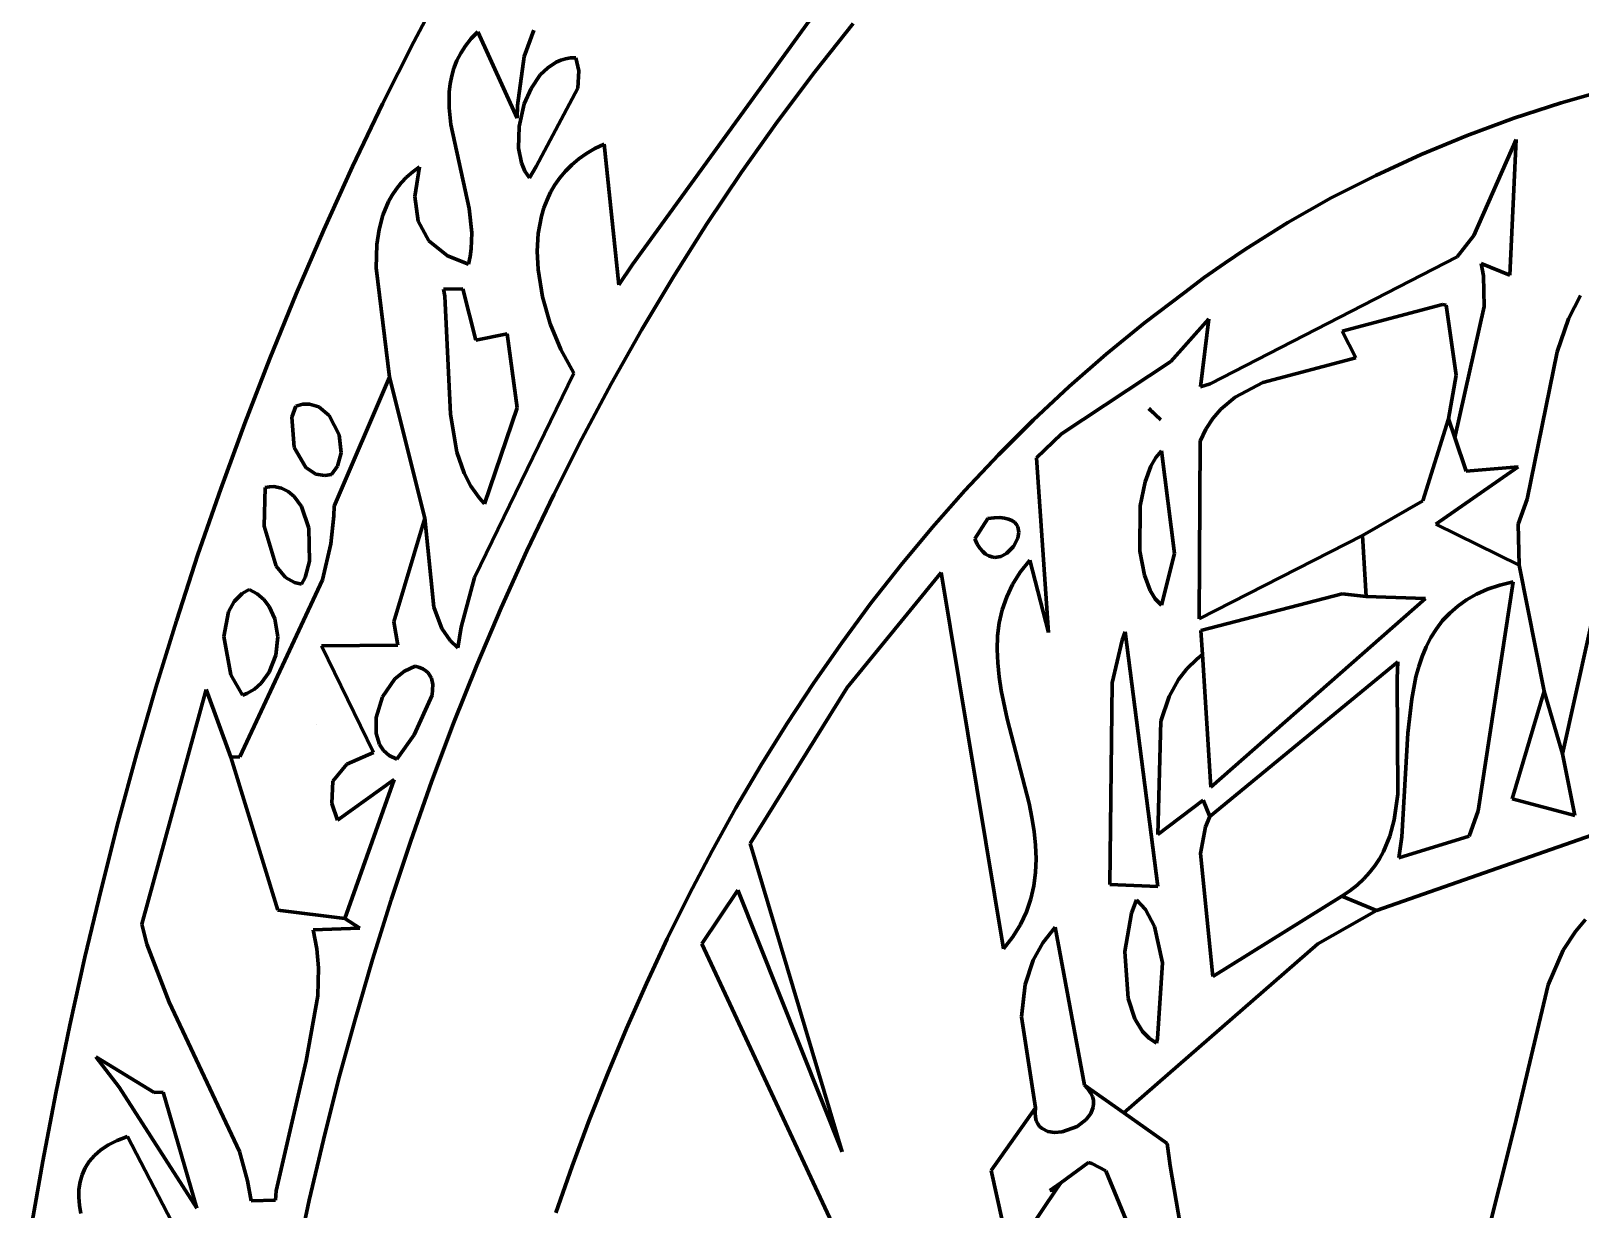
# Model space of a CAD drawing. Header units: millimetres. Extents: x 0 to 10.4, y 0 to 8.2.
# Drawn here: x 0.714 to 1.544, y 4.082 to 4.713 of the extents above; entities that cross this region are included whole.
import ezdxf

# ---------------------------------------------------------------- set-up
doc = ezdxf.new("R2010")
doc.units = ezdxf.units.MM
for name, color, linetype, lineweight in [('color#000000ff', 7, 'CONTINUOUS', 100), ('color#929292ff', 7, 'CONTINUOUS', 100), ('color#ffffffff', 7, 'CONTINUOUS', 100)]:
    doc.layers.add(name, color=color, linetype=linetype, lineweight=lineweight)

msp = doc.modelspace()

# ---------------------------------------------------------------- linework, layer by layer
at = {"layer": 'color#000000ff'}
for p, q in [((0.91892, 4.70714), (0.93636, 4.74002)), ((1.03603, 4.58785), (1.136, 4.72573)), ((0.95319, 4.71259), (0.94963, 4.70887)), ((0.97426, 4.66627), (0.95319, 4.71259)), ((0.98332, 4.71333), (0.97812, 4.69925)), ((1.15435, 4.71705), (1.13366, 4.69104)), ((0.90217, 4.67389), (0.91892, 4.70714)), ((0.94661, 4.70505), (0.94409, 4.70114)), ((0.94963, 4.70887), (0.94661, 4.70505)), ((0.94205, 4.69714), (0.94044, 4.69307)), ((0.94409, 4.70114), (0.94205, 4.69714)), ((0.97812, 4.69925), (0.97442, 4.67298)), ((0.99066, 4.69329), (0.99519, 4.69622)), ((0.99519, 4.69622), (0.99765, 4.69728)), ((0.99765, 4.69728), (1.00024, 4.69804)), ((1.00024, 4.69804), (1.00296, 4.69849)), ((1.00296, 4.69849), (1.0058, 4.69859)), ((1.0058, 4.69859), (1.00739, 4.6916)), ((0.93925, 4.68892), (0.93842, 4.68471)), ((0.94044, 4.69307), (0.93925, 4.68892)), ((0.98174, 4.68223), (0.98667, 4.68943)), ((0.98667, 4.68943), (0.99066, 4.69329)), ((1.00739, 4.6916), (1.00688, 4.68232)), ((1.13366, 4.69104), (1.1137, 4.66446)), ((0.93794, 4.68044), (0.93787, 4.67174)), ((0.93842, 4.68471), (0.93794, 4.68044)), ((0.9781, 4.67386), (0.98174, 4.68223)), ((1.00688, 4.68232), (0.98441, 4.6404)), ((1.53352, 4.67455), (1.57214, 4.68556)), ((0.88609, 4.64029), (0.90217, 4.67389)), ((0.93787, 4.67174), (0.93877, 4.66288)), ((0.97442, 4.67298), (0.97426, 4.66627)), ((0.97534, 4.66187), (0.9781, 4.67386)), ((1.50812, 4.66617), (1.53352, 4.67455)), ((0.93877, 4.66288), (0.94855, 4.61789)), ((1.1137, 4.66446), (1.09447, 4.63734)), ((1.48306, 4.65692), (1.50812, 4.66617)), ((0.97508, 4.65015), (0.97534, 4.66187)), ((1.45838, 4.64675), (1.48306, 4.65692)), ((1.50939, 4.65481), (1.48675, 4.60334)), ((1.50603, 4.58214), (1.50939, 4.65481)), ((0.9766, 4.64234), (0.97508, 4.65015)), ((1.00725, 4.64446), (1.01139, 4.64737)), ((1.01139, 4.64737), (1.01594, 4.65001)), ((1.01594, 4.65001), (1.0209, 4.65238)), ((1.0209, 4.65238), (1.02875, 4.57698)), ((1.43413, 4.63562), (1.45838, 4.64675)), ((0.87068, 4.60636), (0.88609, 4.64029)), ((0.922, 4.64009), (0.91836, 4.63742)), ((0.91959, 4.62422), (0.922, 4.64009)), ((0.97845, 4.63792), (0.9766, 4.64234)), ((0.98099, 4.63432), (0.97845, 4.63792)), ((0.98441, 4.6404), (0.98099, 4.63432)), ((0.99715, 4.63433), (1.00014, 4.63793)), ((1.00014, 4.63793), (1.00351, 4.64131)), ((1.00351, 4.64131), (1.00725, 4.64446)), ((0.91217, 4.63156), (0.9096, 4.62839)), ((0.91509, 4.63457), (0.91217, 4.63156)), ((0.91836, 4.63742), (0.91509, 4.63457)), ((0.99223, 4.62656), (0.99452, 4.63054)), ((0.99452, 4.63054), (0.99715, 4.63433)), ((1.09447, 4.63734), (1.07596, 4.6097)), ((1.41035, 4.62351), (1.43413, 4.63562)), ((0.90541, 4.62162), (0.90237, 4.61435)), ((0.90735, 4.62508), (0.90541, 4.62162)), ((0.9096, 4.62839), (0.90735, 4.62508)), ((0.92128, 4.61101), (0.91959, 4.62422)), ((0.98866, 4.61813), (0.99029, 4.62242)), ((0.99029, 4.62242), (0.99223, 4.62656)), ((1.38709, 4.61036), (1.41035, 4.62351)), ((0.90237, 4.61435), (0.90035, 4.60664)), ((0.94855, 4.61789), (0.95, 4.60477)), ((0.98564, 4.60452), (0.98736, 4.61371)), ((0.98736, 4.61371), (0.98866, 4.61813)), ((0.85593, 4.57212), (0.87068, 4.60636)), ((0.90035, 4.60664), (0.89922, 4.59859)), ((0.92705, 4.60046), (0.92128, 4.61101)), ((0.95, 4.60477), (0.94976, 4.59628)), ((0.98504, 4.595), (0.98564, 4.60452)), ((1.07596, 4.6097), (1.05815, 4.58156)), ((1.3644, 4.59615), (1.38709, 4.61036)), ((0.89922, 4.59859), (0.89888, 4.58603)), ((0.93691, 4.59258), (0.92705, 4.60046)), ((0.94976, 4.59628), (0.94918, 4.59213)), ((1.35328, 4.58863), (1.3644, 4.59615)), ((1.48675, 4.60334), (1.47767, 4.59199)), ((0.94825, 4.58805), (0.93691, 4.59258)), ((0.94918, 4.59213), (0.94825, 4.58805)), ((0.98547, 4.58526), (0.98504, 4.595)), ((1.02875, 4.57698), (1.03603, 4.58785)), ((1.34232, 4.58083), (1.35328, 4.58863)), ((1.47767, 4.59199), (1.34546, 4.52391)), ((1.4918, 4.58171), (1.49052, 4.58833)), ((1.49052, 4.58833), (1.50603, 4.58214)), ((0.89888, 4.58603), (0.90602, 4.52741)), ((0.98786, 4.57053), (0.98547, 4.58526)), ((1.05815, 4.58156), (1.04105, 4.55297)), ((1.33152, 4.57274), (1.34232, 4.58083)), ((1.49213, 4.56543), (1.4918, 4.58171)), ((0.84183, 4.53758), (0.85593, 4.57212)), ((0.93487, 4.5747), (0.94529, 4.57481)), ((0.93557, 4.57086), (0.93487, 4.5747)), ((0.94529, 4.57481), (0.95222, 4.54734)), ((1.31033, 4.55662), (1.33152, 4.57274)), ((0.93867, 4.50762), (0.93557, 4.57086)), ((0.99206, 4.55606), (0.98786, 4.57053)), ((1.41621, 4.55216), (1.46989, 4.56641)), ((1.46989, 4.56641), (1.47187, 4.56613)), ((1.47187, 4.56613), (1.47723, 4.52855)), ((1.47658, 4.49515), (1.49213, 4.56543)), ((1.54389, 4.5712), (1.53742, 4.55866)), ((0.99776, 4.54226), (0.99206, 4.55606)), ((1.2898, 4.53984), (1.31033, 4.55662)), ((1.3447, 4.55868), (1.32433, 4.53595)), ((1.3403, 4.52237), (1.3447, 4.55868)), ((1.53742, 4.55866), (1.5313, 4.54103)), ((0.95222, 4.54734), (0.96887, 4.55063)), ((0.96887, 4.55063), (0.97437, 4.51099)), ((1.04105, 4.55297), (1.02464, 4.52394)), ((1.42352, 4.53792), (1.41621, 4.55216)), ((1.00467, 4.52957), (0.99776, 4.54226)), ((1.26992, 4.52245), (1.2898, 4.53984)), ((1.5313, 4.54103), (1.51522, 4.46208)), ((0.82838, 4.50277), (0.84183, 4.53758)), ((1.32433, 4.53595), (1.26585, 4.49708)), ((1.37366, 4.52472), (1.42352, 4.53792)), ((0.90602, 4.52741), (0.8763, 4.45832)), ((0.9515, 4.42015), (1.00467, 4.52957)), ((1.02464, 4.52394), (1.00891, 4.49449)), ((1.25067, 4.50446), (1.26992, 4.52245)), ((1.34546, 4.52391), (1.3403, 4.52237)), ((1.35881, 4.51677), (1.37366, 4.52472)), ((1.47723, 4.52855), (1.47319, 4.50525)), ((1.35122, 4.51043), (1.35881, 4.51677)), ((0.85584, 4.51196), (0.85365, 4.50603)), ((0.85365, 4.50603), (0.85487, 4.48974)), ((0.85959, 4.51304), (0.85584, 4.51196)), ((0.86317, 4.51309), (0.85959, 4.51304)), ((0.86809, 4.51151), (0.86317, 4.51309)), ((0.87361, 4.50693), (0.86809, 4.51151)), ((0.87897, 4.49665), (0.87361, 4.50693)), ((0.94195, 4.48725), (0.93867, 4.50762)), ((0.97437, 4.51099), (0.95686, 4.45963)), ((1.34315, 4.49969), (1.34686, 4.50541)), ((1.34686, 4.50541), (1.35122, 4.51043)), ((1.47319, 4.50525), (1.45941, 4.46119)), ((0.81556, 4.46771), (0.82838, 4.50277)), ((0.88002, 4.48697), (0.87897, 4.49665)), ((1.23206, 4.48589), (1.25067, 4.50446)), ((1.26585, 4.49708), (1.2525, 4.48427)), ((1.34018, 4.4932), (1.34315, 4.49969)), ((0.85487, 4.48974), (0.8611, 4.47903)), ((1.00891, 4.49449), (0.99386, 4.46467)), ((1.33959, 4.39809), (1.34018, 4.4932)), ((1.48256, 4.47712), (1.47658, 4.49515)), ((0.87815, 4.47982), (0.88002, 4.48697)), ((0.94584, 4.476), (0.94195, 4.48725)), ((1.21407, 4.46677), (1.23206, 4.48589)), ((1.2525, 4.48427), (1.25882, 4.39076)), ((1.31373, 4.4798), (1.31634, 4.48438)), ((1.31634, 4.48438), (1.31935, 4.48804)), ((1.31935, 4.48804), (1.32632, 4.43305)), ((0.8611, 4.47903), (0.86651, 4.47554)), ((0.86651, 4.47554), (0.87136, 4.47481)), ((0.87136, 4.47481), (0.87495, 4.47542)), ((0.87495, 4.47542), (0.87815, 4.47982)), ((0.9495, 4.46905), (0.94584, 4.476)), ((1.31062, 4.4715), (1.31373, 4.4798)), ((1.46637, 4.4487), (1.5104, 4.47945)), ((1.5104, 4.47945), (1.48256, 4.47712)), ((0.80336, 4.43241), (0.81556, 4.46771)), ((0.83931, 4.46842), (0.83881, 4.44758)), ((0.84168, 4.4688), (0.83931, 4.46842)), ((0.84393, 4.46886), (0.84168, 4.4688)), ((0.84807, 4.46811), (0.84393, 4.46886)), ((0.85173, 4.46631), (0.84807, 4.46811)), ((0.85489, 4.4636), (0.85173, 4.46631)), ((0.85873, 4.45815), (0.85489, 4.4636)), ((0.95414, 4.46263), (0.9495, 4.46905)), ((0.99386, 4.46467), (0.97948, 4.43449)), ((1.19669, 4.44712), (1.21407, 4.46677)), ((1.30799, 4.45859), (1.31062, 4.4715)), ((0.86269, 4.44657), (0.85873, 4.45815)), ((0.8763, 4.45832), (0.87615, 4.45321)), ((0.95686, 4.45963), (0.95414, 4.46263)), ((1.30775, 4.43427), (1.30799, 4.45859)), ((1.45941, 4.46119), (1.42712, 4.44264)), ((1.51522, 4.46208), (1.51038, 4.44875)), ((0.83881, 4.44758), (0.84523, 4.42616)), ((0.87615, 4.45321), (0.87456, 4.43819)), ((0.90829, 4.39646), (0.9249, 4.452)), ((0.9249, 4.452), (0.92973, 4.40422)), ((1.17991, 4.42697), (1.19669, 4.44712)), ((1.22641, 4.45173), (1.21934, 4.44088)), ((1.22982, 4.45215), (1.22641, 4.45173)), ((1.23279, 4.45223), (1.22982, 4.45215)), ((1.23534, 4.452), (1.23279, 4.45223)), ((1.23748, 4.45149), (1.23534, 4.452)), ((1.23923, 4.45075), (1.23748, 4.45149)), ((1.24063, 4.44978), (1.23923, 4.45075)), ((1.24168, 4.44864), (1.24063, 4.44978)), ((1.24241, 4.44734), (1.24168, 4.44864)), ((1.24297, 4.44442), (1.24241, 4.44734)), ((1.51094, 4.42677), (1.46637, 4.4487)), ((1.51038, 4.44875), (1.51094, 4.42677)), ((0.86313, 4.4289), (0.86269, 4.44657)), ((1.21934, 4.44088), (1.22067, 4.43809)), ((1.24018, 4.43669), (1.2425, 4.44128)), ((1.2425, 4.44128), (1.24297, 4.44442)), ((1.42712, 4.44264), (1.33959, 4.39809)), ((0.79178, 4.3969), (0.80336, 4.43241)), ((0.87456, 4.43819), (0.87014, 4.41884)), ((0.97948, 4.43449), (0.96575, 4.40397)), ((1.22067, 4.43809), (1.22211, 4.43581)), ((1.22211, 4.43581), (1.22363, 4.43401)), ((1.22363, 4.43401), (1.22521, 4.43265)), ((1.22521, 4.43265), (1.22684, 4.43171)), ((1.22684, 4.43171), (1.2285, 4.43115)), ((1.2285, 4.43115), (1.23016, 4.43094)), ((1.23016, 4.43094), (1.23341, 4.43146)), ((1.23341, 4.43146), (1.23643, 4.433)), ((1.23643, 4.433), (1.24018, 4.43669)), ((1.31021, 4.42145), (1.30775, 4.43427)), ((1.32632, 4.43305), (1.31931, 4.40527)), ((0.84523, 4.42616), (0.85024, 4.4202)), ((0.86071, 4.42014), (0.86313, 4.4289)), ((1.20138, 4.42291), (1.15097, 4.36121)), ((1.16373, 4.40634), (1.17991, 4.42697)), ((1.23473, 4.22122), (1.20138, 4.42291)), ((1.24379, 4.42305), (1.23968, 4.41649)), ((1.24889, 4.42945), (1.24379, 4.42305)), ((1.25882, 4.39076), (1.24889, 4.42945)), ((0.87014, 4.41884), (0.82584, 4.32411)), ((0.83072, 4.4138), (0.82708, 4.41165)), ((0.83506, 4.41142), (0.83072, 4.4138)), ((0.85024, 4.4202), (0.85504, 4.41744)), ((0.85504, 4.41744), (0.85877, 4.4166)), ((0.85877, 4.4166), (0.86071, 4.42014)), ((0.94433, 4.3935), (0.9515, 4.42015)), ((1.23968, 4.41649), (1.23649, 4.40977)), ((1.31335, 4.41328), (1.31021, 4.42145)), ((1.48816, 4.41128), (1.49406, 4.41388)), ((1.50773, 4.41779), (1.48891, 4.29515)), ((1.49406, 4.41388), (1.50058, 4.41606)), ((1.50058, 4.41606), (1.50773, 4.41779)), ((0.82278, 4.40726), (0.81977, 4.40176)), ((0.82708, 4.41165), (0.82278, 4.40726)), ((0.83866, 4.40831), (0.83506, 4.41142)), ((0.84153, 4.40458), (0.83866, 4.40831)), ((1.14814, 4.38524), (1.16373, 4.40634)), ((1.23649, 4.40977), (1.23413, 4.40292)), ((1.31607, 4.4088), (1.31335, 4.41328)), ((1.31931, 4.40527), (1.31607, 4.4088)), ((1.34055, 4.39172), (1.41621, 4.41134)), ((1.4608, 4.40896), (1.34586, 4.30792)), ((1.41621, 4.41134), (1.429, 4.41005)), ((1.429, 4.41005), (1.4608, 4.40896)), ((1.47804, 4.40488), (1.48282, 4.40827)), ((1.48282, 4.40827), (1.48816, 4.41128)), ((0.81977, 4.40176), (0.81726, 4.38859)), ((0.84451, 4.3981), (0.84153, 4.40458)), ((0.84607, 4.38846), (0.84451, 4.3981)), ((0.92973, 4.40422), (0.93398, 4.39277)), ((0.96575, 4.40397), (0.95268, 4.37316)), ((1.23413, 4.40292), (1.23254, 4.39594)), ((1.46664, 4.39267), (1.46998, 4.39706)), ((1.46998, 4.39706), (1.47377, 4.40114)), ((1.47377, 4.40114), (1.47804, 4.40488)), ((0.78081, 4.3612), (0.79178, 4.3969)), ((0.91047, 4.38396), (0.90829, 4.39646)), ((0.93398, 4.39277), (0.93851, 4.38643)), ((0.94256, 4.38247), (0.94433, 4.3935)), ((1.23165, 4.38885), (1.23138, 4.38165)), ((1.23254, 4.39594), (1.23165, 4.38885)), ((1.34137, 4.37883), (1.34055, 4.39172)), ((1.46373, 4.388), (1.46664, 4.39267)), ((0.81726, 4.38859), (0.82089, 4.36794)), ((0.84499, 4.37856), (0.84607, 4.38846)), ((0.86946, 4.38358), (0.91047, 4.38396)), ((0.89732, 4.32642), (0.86946, 4.38358)), ((0.93851, 4.38643), (0.94256, 4.38247)), ((1.13313, 4.36371), (1.14814, 4.38524)), ((1.23138, 4.38165), (1.23166, 4.37436)), ((1.45905, 4.37788), (1.46121, 4.38306)), ((1.46121, 4.38306), (1.46373, 4.388)), ((0.8414, 4.36938), (0.84499, 4.37856)), ((0.91972, 4.37262), (0.91393, 4.37003)), ((0.92192, 4.37199), (0.91972, 4.37262)), ((0.95268, 4.37316), (0.94025, 4.34207)), ((1.23166, 4.37436), (1.23242, 4.36699)), ((1.34586, 4.30792), (1.34137, 4.37883)), ((1.3453, 4.29208), (1.44593, 4.37491)), ((1.44593, 4.37491), (1.44555, 4.36601)), ((1.45568, 4.36689), (1.45721, 4.37248)), ((1.45721, 4.37248), (1.45905, 4.37788)), ((0.82089, 4.36794), (0.82717, 4.35707)), ((0.83713, 4.36355), (0.8414, 4.36938)), ((0.90883, 4.36582), (0.90225, 4.35628)), ((0.91393, 4.37003), (0.90883, 4.36582)), ((0.9238, 4.37117), (0.92192, 4.37199)), ((0.92537, 4.37017), (0.9238, 4.37117)), ((0.92666, 4.36901), (0.92537, 4.37017)), ((0.92842, 4.36622), (0.92666, 4.36901)), ((0.92921, 4.36291), (0.92842, 4.36622)), ((1.23242, 4.36699), (1.23358, 4.35956)), ((1.44555, 4.36601), (1.44605, 4.30405)), ((1.45338, 4.35522), (1.45568, 4.36689)), ((0.77044, 4.32531), (0.78081, 4.3612)), ((0.80774, 4.36011), (0.77323, 4.23446)), ((0.82094, 4.32399), (0.80774, 4.36011)), ((0.82717, 4.35707), (0.82944, 4.35797)), ((0.82944, 4.35797), (0.83356, 4.3604)), ((0.83356, 4.3604), (0.83713, 4.36355)), ((0.90225, 4.35628), (0.89878, 4.34522)), ((0.91915, 4.33591), (0.92884, 4.3572)), ((0.92884, 4.3572), (0.92921, 4.36291)), ((1.15097, 4.36121), (1.09908, 4.27773)), ((1.11868, 4.34177), (1.13313, 4.36371)), ((1.23358, 4.35956), (1.23681, 4.34453)), ((1.50718, 4.30165), (1.5243, 4.35925)), ((1.5243, 4.35925), (1.53424, 4.32572)), ((1.45139, 4.33683), (1.45338, 4.35522)), ((0.89878, 4.34522), (0.89875, 4.33655)), ((0.94025, 4.34207), (0.92846, 4.31073)), ((1.1048, 4.31944), (1.11868, 4.34177)), ((1.23681, 4.34453), (1.24855, 4.29906)), ((0.89875, 4.33655), (0.90059, 4.33077)), ((0.90059, 4.33077), (0.9028, 4.32749)), ((0.91073, 4.32404), (0.91915, 4.33591)), ((1.44817, 4.2812), (1.45139, 4.33683)), ((0.76066, 4.28927), (0.77044, 4.32531)), ((0.82584, 4.32411), (0.82094, 4.32399)), ((0.88304, 4.32011), (0.89732, 4.32642)), ((0.9028, 4.32749), (0.90584, 4.32481)), ((0.90584, 4.32481), (0.90978, 4.32285)), ((0.90978, 4.32285), (0.91073, 4.32404)), ((1.53424, 4.32572), (1.54082, 4.29269)), ((0.87561, 4.31099), (0.88304, 4.32011)), ((1.09148, 4.29674), (1.1048, 4.31944)), ((0.87503, 4.29906), (0.87561, 4.31099)), ((0.90849, 4.31203), (0.87814, 4.29017)), ((0.88205, 4.23739), (0.90849, 4.31203)), ((0.92846, 4.31073), (0.91729, 4.27917)), ((0.87814, 4.29017), (0.87503, 4.29906)), ((1.24855, 4.29906), (1.25003, 4.29155)), ((1.43458, 4.24176), (1.59716, 4.29879)), ((1.44605, 4.30405), (1.44403, 4.29033)), ((1.54082, 4.29269), (1.50718, 4.30165)), ((0.75146, 4.2531), (0.76066, 4.28927)), ((1.07869, 4.27369), (1.09148, 4.29674)), ((1.25003, 4.29155), (1.25119, 4.28409)), ((1.34302, 4.28657), (1.3453, 4.29208)), ((1.44403, 4.29033), (1.44165, 4.28163)), ((1.48891, 4.29515), (1.48409, 4.2816)), ((1.25119, 4.28409), (1.25195, 4.2767)), ((1.34024, 4.27229), (1.34302, 4.28657)), ((1.44165, 4.28163), (1.43824, 4.27339)), ((1.48409, 4.2816), (1.44643, 4.26994)), ((1.44643, 4.26994), (1.44817, 4.2812)), ((0.91729, 4.27917), (0.90674, 4.24741)), ((1.06645, 4.25033), (1.07869, 4.27369)), ((1.09908, 4.27773), (1.1484, 4.11255)), ((1.25195, 4.2767), (1.25223, 4.26938)), ((1.43824, 4.27339), (1.43611, 4.26947)), ((1.25223, 4.26938), (1.25196, 4.26214)), ((1.34689, 4.20638), (1.34024, 4.27229)), ((1.43366, 4.26571), (1.43088, 4.2621)), ((1.43611, 4.26947), (1.43366, 4.26571)), ((1.25196, 4.26214), (1.25107, 4.25501)), ((1.42774, 4.25866), (1.42423, 4.2554)), ((1.43088, 4.2621), (1.42774, 4.25866)), ((0.74284, 4.21681), (0.75146, 4.2531)), ((1.05473, 4.22667), (1.06645, 4.25033)), ((1.09245, 4.25267), (1.07316, 4.22388)), ((1.1484, 4.11255), (1.09245, 4.25267)), ((1.24948, 4.24798), (1.24713, 4.24108)), ((1.25107, 4.25501), (1.24948, 4.24798)), ((1.41601, 4.24948), (1.34689, 4.20638)), ((1.42033, 4.25234), (1.41601, 4.24948)), ((1.42423, 4.2554), (1.42033, 4.25234)), ((0.90674, 4.24741), (0.8968, 4.21548)), ((1.24713, 4.24108), (1.24393, 4.23431)), ((1.29975, 4.21972), (1.30331, 4.24032)), ((1.30331, 4.24032), (1.306, 4.24742)), ((1.306, 4.24742), (1.31089, 4.24225)), ((1.31089, 4.24225), (1.3157, 4.23325)), ((1.40319, 4.22396), (1.43458, 4.24176)), ((0.77323, 4.23446), (0.77601, 4.22366)), ((0.86514, 4.23134), (0.89013, 4.23227)), ((0.86708, 4.22114), (0.86514, 4.23134)), ((0.89013, 4.23227), (0.88205, 4.23739)), ((1.24393, 4.23431), (1.23983, 4.22768)), ((1.25576, 4.22436), (1.26252, 4.23291)), ((1.26252, 4.23291), (1.27814, 4.14823)), ((1.3157, 4.23325), (1.32002, 4.21365)), ((1.54644, 4.23686), (1.54109, 4.23059)), ((0.77601, 4.22366), (0.788, 4.19259)), ((1.04353, 4.20273), (1.05473, 4.22667)), ((1.07316, 4.22388), (1.1848, 3.98488)), ((1.23983, 4.22768), (1.23473, 4.22122)), ((1.25074, 4.21515), (1.25576, 4.22436)), ((1.29914, 4.13334), (1.40319, 4.22396)), ((1.54109, 4.23059), (1.53447, 4.22044)), ((0.73478, 4.18042), (0.74284, 4.21681)), ((0.86797, 4.21103), (0.86708, 4.22114)), ((0.8968, 4.21548), (0.88746, 4.18342)), ((1.24647, 4.20206), (1.25074, 4.21515)), ((1.30147, 4.1946), (1.29975, 4.21972)), ((1.53447, 4.22044), (1.52644, 4.20195)), ((0.86761, 4.19598), (0.86797, 4.21103)), ((1.32002, 4.21365), (1.31734, 4.17313)), ((1.03284, 4.17855), (1.04353, 4.20273)), ((1.24443, 4.18481), (1.24647, 4.20206)), ((1.52644, 4.20195), (1.50837, 4.12593)), ((0.788, 4.19259), (0.82558, 4.11262)), ((0.86126, 4.16124), (0.86761, 4.19598)), ((1.30512, 4.18367), (1.30147, 4.1946)), ((0.88746, 4.18342), (0.87871, 4.15124)), ((1.25197, 4.13598), (1.24443, 4.18481)), ((1.30925, 4.17696), (1.30512, 4.18367)), ((0.72728, 4.14395), (0.73478, 4.18042)), ((1.02265, 4.15413), (1.03284, 4.17855)), ((1.31271, 4.17342), (1.30925, 4.17696)), ((1.31677, 4.17077), (1.31271, 4.17342)), ((1.31734, 4.17313), (1.31677, 4.17077)), ((0.74866, 4.16341), (0.76109, 4.1471)), ((0.77994, 4.14426), (0.74866, 4.16341)), ((0.84524, 4.09162), (0.86126, 4.16124)), ((0.87871, 4.15124), (0.87055, 4.11897)), ((1.01296, 4.12951), (1.02265, 4.15413)), ((1.27814, 4.14823), (1.28002, 4.14619)), ((0.72033, 4.10742), (0.72728, 4.14395)), ((0.76109, 4.1471), (0.80278, 4.08224)), ((0.78467, 4.14449), (0.77994, 4.14426)), ((0.80278, 4.08224), (0.78467, 4.14449)), ((1.28002, 4.14619), (1.28142, 4.14416)), ((1.28142, 4.14416), (1.28237, 4.14216)), ((1.28237, 4.14216), (1.28291, 4.1402)), ((1.28291, 4.1402), (1.28306, 4.13828)), ((1.25175, 4.13339), (1.25197, 4.13598)), ((1.25188, 4.1311), (1.25175, 4.13339)), ((1.28152, 4.13295), (1.27914, 4.12984)), ((1.28286, 4.13643), (1.28152, 4.13295)), ((1.28306, 4.13828), (1.28286, 4.13643)), ((1.32245, 4.11685), (1.29914, 4.13334)), ((1.00375, 4.10471), (1.01296, 4.12951)), ((1.25235, 4.12913), (1.25188, 4.1311)), ((1.25311, 4.12744), (1.25235, 4.12913)), ((1.25413, 4.12604), (1.25311, 4.12744)), ((1.2554, 4.12491), (1.25413, 4.12604)), ((1.25851, 4.12342), (1.2554, 4.12491)), ((1.26218, 4.12288), (1.25851, 4.12342)), ((1.27416, 4.12608), (1.26618, 4.1232)), ((1.27914, 4.12984), (1.27416, 4.12608)), ((1.50837, 4.12593), (1.42848, 3.80558)), ((0.75536, 4.1162), (0.75127, 4.1135)), ((0.76014, 4.11861), (0.75536, 4.1162)), ((0.76566, 4.12071), (0.76014, 4.11861)), ((0.80504, 4.04477), (0.76566, 4.12071)), ((0.87055, 4.11897), (0.86296, 4.08664)), ((1.26618, 4.1232), (1.26218, 4.12288)), ((1.32399, 4.10494), (1.32245, 4.11685)), ((0.71392, 4.07086), (0.72033, 4.10742)), ((0.74508, 4.10731), (0.74291, 4.10385)), ((0.74786, 4.11053), (0.74508, 4.10731)), ((0.75127, 4.1135), (0.74786, 4.11053)), ((0.82558, 4.11262), (0.82996, 4.09696)), ((1.26547, 4.09583), (1.28038, 4.10669)), ((1.28038, 4.10669), (1.28217, 4.10623)), ((0.7413, 4.10019), (0.74022, 4.09634)), ((0.74291, 4.10385), (0.7413, 4.10019)), ((0.99502, 4.07975), (1.00375, 4.10471)), ((1.28217, 4.10623), (1.28957, 4.10236)), ((1.28957, 4.10236), (1.30392, 4.06765)), ((1.33615, 4.03403), (1.32399, 4.10494)), ((0.73964, 4.09231), (0.73952, 4.08812)), ((0.74022, 4.09634), (0.73964, 4.09231)), ((0.82996, 4.09696), (0.83189, 4.08622)), ((0.84486, 4.08656), (0.84524, 4.09162)), ((1.23849, 4.05595), (1.26293, 4.09224)), ((1.26293, 4.09224), (1.26547, 4.09583)), ((0.73952, 4.08812), (0.73983, 4.08381)), ((0.73983, 4.08381), (0.74054, 4.07937)), ((0.83189, 4.08622), (0.84486, 4.08656)), ((0.86296, 4.08664), (0.85595, 4.05427))]:
    msp.add_line(p, q, dxfattribs=at)
at = {"layer": 'color#929292ff'}
for p, q in [((0.8763, 4.45832), (0.90602, 4.52741)), ((0.90602, 4.52741), (0.9249, 4.452)), ((1.31255, 4.51064), (1.31908, 4.50457)), ((1.31342, 4.50983), (1.31255, 4.51064)), ((1.31908, 4.50457), (1.31342, 4.50983)), ((1.45941, 4.46119), (1.47319, 4.50525)), ((1.47319, 4.50525), (1.47658, 4.49515)), ((1.47658, 4.49515), (1.48256, 4.47712)), ((1.5104, 4.47945), (1.46637, 4.4487)), ((1.48256, 4.47712), (1.5104, 4.47945)), ((0.83881, 4.44758), (0.83931, 4.46842)), ((0.83931, 4.46842), (0.84168, 4.4688)), ((0.84168, 4.4688), (0.84393, 4.46886)), ((0.84393, 4.46886), (0.84807, 4.46811)), ((0.84807, 4.46811), (0.85173, 4.46631)), ((0.85173, 4.46631), (0.85489, 4.4636)), ((0.85489, 4.4636), (0.85873, 4.45815)), ((0.85873, 4.45815), (0.86269, 4.44657)), ((0.87615, 4.45321), (0.8763, 4.45832)), ((1.42712, 4.44264), (1.45941, 4.46119)), ((0.84523, 4.42616), (0.83881, 4.44758)), ((0.87456, 4.43819), (0.87615, 4.45321)), ((0.9249, 4.452), (0.90829, 4.39646)), ((1.46637, 4.4487), (1.51094, 4.42677)), ((0.86269, 4.44657), (0.86313, 4.4289)), ((1.429, 4.41005), (1.42712, 4.44264)), ((0.87014, 4.41884), (0.87456, 4.43819)), ((0.85024, 4.4202), (0.84523, 4.42616)), ((0.86313, 4.4289), (0.86071, 4.42014)), ((1.51094, 4.42677), (1.5243, 4.35925)), ((0.82584, 4.32411), (0.87014, 4.41884)), ((0.82708, 4.41165), (0.83072, 4.4138)), ((0.83072, 4.4138), (0.83506, 4.41142)), ((0.85504, 4.41744), (0.85024, 4.4202)), ((0.85877, 4.4166), (0.85504, 4.41744)), ((0.86071, 4.42014), (0.85877, 4.4166)), ((1.49406, 4.41388), (1.48816, 4.41128)), ((1.48891, 4.29515), (1.50773, 4.41779)), ((1.50058, 4.41606), (1.49406, 4.41388)), ((1.50773, 4.41779), (1.50058, 4.41606)), ((1.53424, 4.32572), (1.55501, 4.42)), ((0.81977, 4.40176), (0.82278, 4.40726)), ((0.82278, 4.40726), (0.82708, 4.41165)), ((0.83506, 4.41142), (0.83866, 4.40831)), ((0.83866, 4.40831), (0.84153, 4.40458)), ((1.34586, 4.30792), (1.4608, 4.40896)), ((1.4608, 4.40896), (1.429, 4.41005)), ((1.48282, 4.40827), (1.47804, 4.40488)), ((1.48816, 4.41128), (1.48282, 4.40827)), ((0.81726, 4.38859), (0.81977, 4.40176)), ((0.84153, 4.40458), (0.84451, 4.3981)), ((0.84451, 4.3981), (0.84607, 4.38846)), ((1.46998, 4.39706), (1.46664, 4.39267)), ((1.47377, 4.40114), (1.46998, 4.39706)), ((1.47804, 4.40488), (1.47377, 4.40114)), ((0.90829, 4.39646), (0.91047, 4.38396)), ((1.2984, 4.3866), (1.29997, 4.3911)), ((1.29997, 4.3911), (1.31752, 4.25466)), ((1.46664, 4.39267), (1.46373, 4.388)), ((0.82089, 4.36794), (0.81726, 4.38859)), ((0.84607, 4.38846), (0.84499, 4.37856)), ((0.91047, 4.38396), (0.86946, 4.38358)), ((0.86946, 4.38358), (0.89732, 4.32642)), ((1.29301, 4.36376), (1.2984, 4.3866)), ((1.46121, 4.38306), (1.45905, 4.37788)), ((1.46373, 4.388), (1.46121, 4.38306)), ((0.84499, 4.37856), (0.8414, 4.36938)), ((1.333, 4.37115), (1.33833, 4.37638)), ((1.33833, 4.37638), (1.34137, 4.37883)), ((1.34137, 4.37883), (1.34586, 4.30792)), ((1.44593, 4.37491), (1.3453, 4.29208)), ((1.44555, 4.36601), (1.44593, 4.37491)), ((1.45721, 4.37248), (1.45568, 4.36689)), ((1.45905, 4.37788), (1.45721, 4.37248)), ((0.82717, 4.35707), (0.82089, 4.36794)), ((0.8414, 4.36938), (0.83713, 4.36355)), ((1.32347, 4.35641), (1.32858, 4.36552)), ((1.32858, 4.36552), (1.333, 4.37115)), ((1.44605, 4.30405), (1.44555, 4.36601)), ((1.45568, 4.36689), (1.45338, 4.35522)), ((0.82944, 4.35797), (0.82717, 4.35707)), ((0.83356, 4.3604), (0.82944, 4.35797)), ((0.83713, 4.36355), (0.83356, 4.3604)), ((1.29173, 4.25565), (1.29301, 4.36376)), ((1.31911, 4.34327), (1.32347, 4.35641)), ((1.5243, 4.35925), (1.50718, 4.30165)), ((1.45338, 4.35522), (1.45139, 4.33683)), ((0.86681, 4.34126), (0.86681, 4.34126)), ((1.31739, 4.28247), (1.31911, 4.34327)), ((1.45139, 4.33683), (1.44817, 4.2812)), ((0.82094, 4.32399), (0.82584, 4.32411)), ((0.84615, 4.24198), (0.82094, 4.32399)), ((0.89732, 4.32642), (0.88304, 4.32011)), ((1.54082, 4.29269), (1.53424, 4.32572)), ((0.88304, 4.32011), (0.87561, 4.31099)), ((0.87561, 4.31099), (0.87503, 4.29906)), ((0.87814, 4.29017), (0.90849, 4.31203)), ((0.90849, 4.31203), (0.88205, 4.23739)), ((0.87503, 4.29906), (0.87814, 4.29017)), ((1.34178, 4.30091), (1.31739, 4.28247)), ((1.3453, 4.29208), (1.34178, 4.30091)), ((1.59716, 4.29879), (1.43458, 4.24176)), ((1.44403, 4.29033), (1.44605, 4.30405)), ((1.50718, 4.30165), (1.54082, 4.29269)), ((1.44165, 4.28163), (1.44403, 4.29033)), ((1.48409, 4.2816), (1.48891, 4.29515)), ((1.43824, 4.27339), (1.44165, 4.28163)), ((1.44643, 4.26994), (1.48409, 4.2816)), ((1.44817, 4.2812), (1.44643, 4.26994)), ((1.43611, 4.26947), (1.43824, 4.27339)), ((1.43088, 4.2621), (1.43366, 4.26571)), ((1.43366, 4.26571), (1.43611, 4.26947)), ((1.42423, 4.2554), (1.42774, 4.25866)), ((1.42774, 4.25866), (1.43088, 4.2621)), ((1.31752, 4.25466), (1.29173, 4.25565)), ((1.41601, 4.24948), (1.42033, 4.25234)), ((1.43458, 4.24176), (1.41601, 4.24948)), ((1.42033, 4.25234), (1.42423, 4.2554)), ((0.88205, 4.23739), (0.84615, 4.24198)), ((1.27814, 4.14823), (1.29914, 4.13334)), ((1.28002, 4.14619), (1.27814, 4.14823)), ((1.28142, 4.14416), (1.28002, 4.14619)), ((1.28237, 4.14216), (1.28142, 4.14416)), ((1.28291, 4.1402), (1.28237, 4.14216)), ((1.28306, 4.13828), (1.28291, 4.1402)), ((1.22809, 4.10247), (1.25197, 4.13598)), ((1.25197, 4.13598), (1.25175, 4.13339)), ((1.25175, 4.13339), (1.25188, 4.1311)), ((1.27914, 4.12984), (1.28152, 4.13295)), ((1.28152, 4.13295), (1.28286, 4.13643)), ((1.28286, 4.13643), (1.28306, 4.13828)), ((1.29914, 4.13334), (1.32245, 4.11685)), ((1.25188, 4.1311), (1.25235, 4.12913)), ((1.25235, 4.12913), (1.25311, 4.12744)), ((1.25311, 4.12744), (1.25413, 4.12604)), ((1.25413, 4.12604), (1.2554, 4.12491)), ((1.2554, 4.12491), (1.25851, 4.12342)), ((1.25851, 4.12342), (1.26218, 4.12288)), ((1.26618, 4.1232), (1.27416, 4.12608)), ((1.27416, 4.12608), (1.27914, 4.12984)), ((0.75127, 4.1135), (0.75536, 4.1162)), ((0.75536, 4.1162), (0.76014, 4.11861)), ((0.76014, 4.11861), (0.76566, 4.12071)), ((0.76566, 4.12071), (0.80504, 4.04477)), ((1.26218, 4.12288), (1.26618, 4.1232)), ((1.32245, 4.11685), (1.32399, 4.10494)), ((0.74291, 4.10385), (0.74508, 4.10731)), ((0.74508, 4.10731), (0.74786, 4.11053)), ((0.74786, 4.11053), (0.75127, 4.1135)), ((1.28038, 4.10669), (1.26547, 4.09583)), ((1.28217, 4.10623), (1.28038, 4.10669)), ((0.74022, 4.09634), (0.7413, 4.10019)), ((0.7413, 4.10019), (0.74291, 4.10385)), ((1.23849, 4.05595), (1.22809, 4.10247)), ((1.28957, 4.10236), (1.28217, 4.10623)), ((1.30392, 4.06765), (1.28957, 4.10236)), ((1.32399, 4.10494), (1.33615, 4.03403)), ((0.73952, 4.08812), (0.73964, 4.09231)), ((0.73964, 4.09231), (0.74022, 4.09634)), ((1.26293, 4.09224), (1.23849, 4.05595)), ((1.26547, 4.09583), (1.25968, 4.09176)), ((1.25968, 4.09176), (1.26293, 4.09224)), ((0.73983, 4.08381), (0.73952, 4.08812)), ((0.74054, 4.07937), (0.73983, 4.08381))]:
    msp.add_line(p, q, dxfattribs=at)
at = {"layer": 'color#ffffffff'}
for p, q in [((0.93636, 4.74002), (0.91892, 4.70714)), ((1.136, 4.72573), (1.03603, 4.58785)), ((0.94963, 4.70887), (0.95319, 4.71259)), ((0.95319, 4.71259), (0.97426, 4.66627)), ((0.97812, 4.69925), (0.98332, 4.71333)), ((1.13366, 4.69104), (1.15435, 4.71705)), ((0.91892, 4.70714), (0.90217, 4.67389)), ((0.94409, 4.70114), (0.94661, 4.70505)), ((0.94661, 4.70505), (0.94963, 4.70887)), ((0.94044, 4.69307), (0.94205, 4.69714)), ((0.94205, 4.69714), (0.94409, 4.70114)), ((0.97442, 4.67298), (0.97812, 4.69925)), ((0.99519, 4.69622), (0.99066, 4.69329)), ((0.99765, 4.69728), (0.99519, 4.69622)), ((1.00024, 4.69804), (0.99765, 4.69728)), ((1.00296, 4.69849), (1.00024, 4.69804)), ((1.0058, 4.69859), (1.00296, 4.69849)), ((1.00739, 4.6916), (1.0058, 4.69859)), ((0.93842, 4.68471), (0.93925, 4.68892)), ((0.93925, 4.68892), (0.94044, 4.69307)), ((0.98667, 4.68943), (0.98174, 4.68223)), ((0.99066, 4.69329), (0.98667, 4.68943)), ((1.00688, 4.68232), (1.00739, 4.6916)), ((1.1137, 4.66446), (1.13366, 4.69104)), ((0.93787, 4.67174), (0.93794, 4.68044)), ((0.93794, 4.68044), (0.93842, 4.68471)), ((0.98174, 4.68223), (0.9781, 4.67386)), ((0.98441, 4.6404), (1.00688, 4.68232)), ((1.57214, 4.68556), (1.53352, 4.67455)), ((0.90217, 4.67389), (0.88609, 4.64029)), ((0.93877, 4.66288), (0.93787, 4.67174)), ((0.97426, 4.66627), (0.97442, 4.67298)), ((0.9781, 4.67386), (0.97534, 4.66187)), ((1.53352, 4.67455), (1.50812, 4.66617)), ((0.94855, 4.61789), (0.93877, 4.66288)), ((1.09447, 4.63734), (1.1137, 4.66446)), ((1.50812, 4.66617), (1.48306, 4.65692)), ((0.97534, 4.66187), (0.97508, 4.65015)), ((1.48306, 4.65692), (1.45838, 4.64675)), ((1.48675, 4.60334), (1.50939, 4.65481)), ((1.50939, 4.65481), (1.50603, 4.58214)), ((0.97508, 4.65015), (0.9766, 4.64234)), ((1.01139, 4.64737), (1.00725, 4.64446)), ((1.01594, 4.65001), (1.01139, 4.64737)), ((1.0209, 4.65238), (1.01594, 4.65001)), ((1.02875, 4.57698), (1.0209, 4.65238)), ((1.45838, 4.64675), (1.43413, 4.63562)), ((0.88609, 4.64029), (0.87068, 4.60636)), ((0.91836, 4.63742), (0.922, 4.64009)), ((0.922, 4.64009), (0.91959, 4.62422)), ((0.9766, 4.64234), (0.97845, 4.63792)), ((0.97845, 4.63792), (0.98099, 4.63432)), ((0.98099, 4.63432), (0.98441, 4.6404)), ((1.00014, 4.63793), (0.99715, 4.63433)), ((1.00351, 4.64131), (1.00014, 4.63793)), ((1.00725, 4.64446), (1.00351, 4.64131)), ((0.9096, 4.62839), (0.91217, 4.63156)), ((0.91217, 4.63156), (0.91509, 4.63457)), ((0.91509, 4.63457), (0.91836, 4.63742)), ((0.99452, 4.63054), (0.99223, 4.62656)), ((0.99715, 4.63433), (0.99452, 4.63054)), ((1.07596, 4.6097), (1.09447, 4.63734)), ((1.43413, 4.63562), (1.41035, 4.62351)), ((0.90237, 4.61435), (0.90541, 4.62162)), ((0.90541, 4.62162), (0.90735, 4.62508)), ((0.90735, 4.62508), (0.9096, 4.62839)), ((0.91959, 4.62422), (0.92128, 4.61101)), ((0.99029, 4.62242), (0.98866, 4.61813)), ((0.99223, 4.62656), (0.99029, 4.62242)), ((1.41035, 4.62351), (1.38709, 4.61036)), ((0.90035, 4.60664), (0.90237, 4.61435)), ((0.95, 4.60477), (0.94855, 4.61789)), ((0.98736, 4.61371), (0.98564, 4.60452)), ((0.98866, 4.61813), (0.98736, 4.61371)), ((0.87068, 4.60636), (0.85593, 4.57212)), ((0.89922, 4.59859), (0.90035, 4.60664)), ((0.92128, 4.61101), (0.92705, 4.60046)), ((0.94976, 4.59628), (0.95, 4.60477)), ((0.98564, 4.60452), (0.98504, 4.595)), ((1.05815, 4.58156), (1.07596, 4.6097)), ((1.38709, 4.61036), (1.3644, 4.59615)), ((0.89888, 4.58603), (0.89922, 4.59859)), ((0.92705, 4.60046), (0.93691, 4.59258)), ((0.94918, 4.59213), (0.94976, 4.59628)), ((1.3644, 4.59615), (1.35328, 4.58863)), ((1.47767, 4.59199), (1.48675, 4.60334)), ((0.93691, 4.59258), (0.94825, 4.58805)), ((0.94825, 4.58805), (0.94918, 4.59213)), ((0.98504, 4.595), (0.98547, 4.58526)), ((1.03603, 4.58785), (1.02875, 4.57698)), ((1.35328, 4.58863), (1.34232, 4.58083)), ((1.34546, 4.52391), (1.47767, 4.59199)), ((1.50603, 4.58214), (1.49052, 4.58833)), ((1.49052, 4.58833), (1.4918, 4.58171)), ((0.90602, 4.52741), (0.89888, 4.58603)), ((0.98547, 4.58526), (0.98786, 4.57053)), ((1.04105, 4.55297), (1.05815, 4.58156)), ((1.34232, 4.58083), (1.33152, 4.57274)), ((1.4918, 4.58171), (1.49213, 4.56543)), ((0.85593, 4.57212), (0.84183, 4.53758)), ((0.94529, 4.57481), (0.93487, 4.5747)), ((0.93487, 4.5747), (0.93557, 4.57086)), ((0.95222, 4.54734), (0.94529, 4.57481)), ((1.33152, 4.57274), (1.31033, 4.55662)), ((0.93557, 4.57086), (0.93867, 4.50762)), ((0.98786, 4.57053), (0.99206, 4.55606)), ((1.46989, 4.56641), (1.41621, 4.55216)), ((1.47187, 4.56613), (1.46989, 4.56641)), ((1.47723, 4.52855), (1.47187, 4.56613)), ((1.49213, 4.56543), (1.47658, 4.49515)), ((1.53742, 4.55866), (1.54389, 4.5712)), ((0.99206, 4.55606), (0.99776, 4.54226)), ((1.31033, 4.55662), (1.2898, 4.53984)), ((1.32433, 4.53595), (1.3447, 4.55868)), ((1.3447, 4.55868), (1.3403, 4.52237)), ((1.5313, 4.54103), (1.53742, 4.55866)), ((0.96887, 4.55063), (0.95222, 4.54734)), ((0.97437, 4.51099), (0.96887, 4.55063)), ((1.02464, 4.52394), (1.04105, 4.55297)), ((1.41621, 4.55216), (1.42352, 4.53792)), ((0.99776, 4.54226), (1.00467, 4.52957)), ((1.2898, 4.53984), (1.26992, 4.52245)), ((1.51522, 4.46208), (1.5313, 4.54103)), ((0.84183, 4.53758), (0.82838, 4.50277)), ((1.26585, 4.49708), (1.32433, 4.53595)), ((1.42352, 4.53792), (1.37366, 4.52472)), ((0.9249, 4.452), (0.90602, 4.52741)), ((1.00467, 4.52957), (0.9515, 4.42015)), ((1.00891, 4.49449), (1.02464, 4.52394)), ((1.26992, 4.52245), (1.25067, 4.50446)), ((1.3403, 4.52237), (1.34546, 4.52391)), ((1.37366, 4.52472), (1.35881, 4.51677)), ((1.47319, 4.50525), (1.47723, 4.52855)), ((1.35881, 4.51677), (1.35122, 4.51043)), ((0.85365, 4.50603), (0.85584, 4.51196)), ((0.85487, 4.48974), (0.85365, 4.50603)), ((0.85584, 4.51196), (0.85959, 4.51304)), ((0.85959, 4.51304), (0.86317, 4.51309)), ((0.86317, 4.51309), (0.86809, 4.51151)), ((0.86809, 4.51151), (0.87361, 4.50693)), ((0.87361, 4.50693), (0.87897, 4.49665)), ((0.93867, 4.50762), (0.94195, 4.48725)), ((0.95686, 4.45963), (0.97437, 4.51099)), ((1.31255, 4.51064), (1.31342, 4.50983)), ((1.31908, 4.50457), (1.31255, 4.51064)), ((1.31342, 4.50983), (1.31908, 4.50457)), ((1.34686, 4.50541), (1.34315, 4.49969)), ((1.35122, 4.51043), (1.34686, 4.50541)), ((1.47658, 4.49515), (1.47319, 4.50525)), ((0.82838, 4.50277), (0.81556, 4.46771)), ((0.87897, 4.49665), (0.88002, 4.48697)), ((1.25067, 4.50446), (1.23206, 4.48589)), ((1.2525, 4.48427), (1.26585, 4.49708)), ((1.34315, 4.49969), (1.34018, 4.4932)), ((0.8611, 4.47903), (0.85487, 4.48974)), ((0.99386, 4.46467), (1.00891, 4.49449)), ((1.34018, 4.4932), (1.33959, 4.39809)), ((0.88002, 4.48697), (0.87815, 4.47982)), ((0.94195, 4.48725), (0.94584, 4.476)), ((1.23206, 4.48589), (1.21407, 4.46677)), ((1.25882, 4.39076), (1.2525, 4.48427)), ((1.31634, 4.48438), (1.31373, 4.4798)), ((1.31935, 4.48804), (1.31634, 4.48438)), ((1.32632, 4.43305), (1.31935, 4.48804)), ((0.86651, 4.47554), (0.8611, 4.47903)), ((0.87136, 4.47481), (0.86651, 4.47554)), ((0.87495, 4.47542), (0.87136, 4.47481)), ((0.87815, 4.47982), (0.87495, 4.47542)), ((0.94584, 4.476), (0.9495, 4.46905)), ((1.31373, 4.4798), (1.31062, 4.4715)), ((0.81556, 4.46771), (0.80336, 4.43241)), ((0.9495, 4.46905), (0.95414, 4.46263)), ((0.97948, 4.43449), (0.99386, 4.46467)), ((1.21407, 4.46677), (1.19669, 4.44712)), ((1.31062, 4.4715), (1.30799, 4.45859)), ((0.95414, 4.46263), (0.95686, 4.45963)), ((1.30799, 4.45859), (1.30775, 4.43427)), ((1.51038, 4.44875), (1.51522, 4.46208)), ((0.92973, 4.40422), (0.9249, 4.452)), ((1.19669, 4.44712), (1.17991, 4.42697)), ((1.21934, 4.44088), (1.22641, 4.45173)), ((1.22641, 4.45173), (1.22982, 4.45215)), ((1.22982, 4.45215), (1.23279, 4.45223)), ((1.23279, 4.45223), (1.23534, 4.452)), ((1.23534, 4.452), (1.23748, 4.45149)), ((1.23748, 4.45149), (1.23923, 4.45075)), ((1.23923, 4.45075), (1.24063, 4.44978)), ((1.24063, 4.44978), (1.24168, 4.44864)), ((1.24168, 4.44864), (1.24241, 4.44734)), ((1.24241, 4.44734), (1.24297, 4.44442)), ((1.51094, 4.42677), (1.51038, 4.44875)), ((1.22067, 4.43809), (1.21934, 4.44088)), ((1.2425, 4.44128), (1.24018, 4.43669)), ((1.24297, 4.44442), (1.2425, 4.44128)), ((1.33959, 4.39809), (1.42712, 4.44264)), ((1.42712, 4.44264), (1.429, 4.41005)), ((0.80336, 4.43241), (0.79178, 4.3969)), ((0.96575, 4.40397), (0.97948, 4.43449)), ((1.22211, 4.43581), (1.22067, 4.43809)), ((1.22363, 4.43401), (1.22211, 4.43581)), ((1.22521, 4.43265), (1.22363, 4.43401)), ((1.22684, 4.43171), (1.22521, 4.43265)), ((1.2285, 4.43115), (1.22684, 4.43171)), ((1.23016, 4.43094), (1.2285, 4.43115)), ((1.23341, 4.43146), (1.23016, 4.43094)), ((1.23643, 4.433), (1.23341, 4.43146)), ((1.24018, 4.43669), (1.23643, 4.433)), ((1.30775, 4.43427), (1.31021, 4.42145)), ((1.31931, 4.40527), (1.32632, 4.43305)), ((1.15097, 4.36121), (1.20138, 4.42291)), ((1.17991, 4.42697), (1.16373, 4.40634)), ((1.20138, 4.42291), (1.23473, 4.22122)), ((1.23968, 4.41649), (1.24379, 4.42305)), ((1.24379, 4.42305), (1.24889, 4.42945)), ((1.24889, 4.42945), (1.25882, 4.39076)), ((1.5243, 4.35925), (1.51094, 4.42677)), ((0.9515, 4.42015), (0.94433, 4.3935)), ((1.23649, 4.40977), (1.23968, 4.41649)), ((1.31021, 4.42145), (1.31335, 4.41328)), ((1.55501, 4.42), (1.53424, 4.32572)), ((1.16373, 4.40634), (1.14814, 4.38524)), ((1.23413, 4.40292), (1.23649, 4.40977)), ((1.31335, 4.41328), (1.31607, 4.4088)), ((1.31607, 4.4088), (1.31931, 4.40527)), ((1.41621, 4.41134), (1.34055, 4.39172)), ((1.429, 4.41005), (1.41621, 4.41134)), ((0.93398, 4.39277), (0.92973, 4.40422)), ((0.95268, 4.37316), (0.96575, 4.40397)), ((1.23254, 4.39594), (1.23413, 4.40292)), ((0.79178, 4.3969), (0.78081, 4.3612)), ((0.93851, 4.38643), (0.93398, 4.39277)), ((0.94433, 4.3935), (0.94256, 4.38247)), ((1.23138, 4.38165), (1.23165, 4.38885)), ((1.23165, 4.38885), (1.23254, 4.39594)), ((1.29997, 4.3911), (1.2984, 4.3866)), ((1.31752, 4.25466), (1.29997, 4.3911)), ((1.34055, 4.39172), (1.34137, 4.37883)), ((0.94256, 4.38247), (0.93851, 4.38643)), ((1.14814, 4.38524), (1.13313, 4.36371)), ((1.23166, 4.37436), (1.23138, 4.38165)), ((1.2984, 4.3866), (1.29301, 4.36376)), ((0.91393, 4.37003), (0.91972, 4.37262)), ((0.91972, 4.37262), (0.92192, 4.37199)), ((0.94025, 4.34207), (0.95268, 4.37316)), ((1.23242, 4.36699), (1.23166, 4.37436)), ((1.33833, 4.37638), (1.333, 4.37115)), ((1.34137, 4.37883), (1.33833, 4.37638)), ((0.90225, 4.35628), (0.90883, 4.36582)), ((0.90883, 4.36582), (0.91393, 4.37003)), ((0.92192, 4.37199), (0.9238, 4.37117)), ((0.9238, 4.37117), (0.92537, 4.37017)), ((0.92537, 4.37017), (0.92666, 4.36901)), ((0.92666, 4.36901), (0.92842, 4.36622)), ((0.92842, 4.36622), (0.92921, 4.36291)), ((1.23358, 4.35956), (1.23242, 4.36699)), ((1.32858, 4.36552), (1.32347, 4.35641)), ((1.333, 4.37115), (1.32858, 4.36552)), ((0.78081, 4.3612), (0.77044, 4.32531)), ((0.77323, 4.23446), (0.80774, 4.36011)), ((0.80774, 4.36011), (0.82094, 4.32399)), ((0.89878, 4.34522), (0.90225, 4.35628)), ((0.92884, 4.3572), (0.91915, 4.33591)), ((0.92921, 4.36291), (0.92884, 4.3572)), ((1.09908, 4.27773), (1.15097, 4.36121)), ((1.13313, 4.36371), (1.11868, 4.34177)), ((1.23681, 4.34453), (1.23358, 4.35956)), ((1.29301, 4.36376), (1.29173, 4.25565)), ((1.32347, 4.35641), (1.31911, 4.34327)), ((1.53424, 4.32572), (1.5243, 4.35925)), ((0.86681, 4.34126), (0.86681, 4.34126)), ((0.89875, 4.33655), (0.89878, 4.34522)), ((0.92846, 4.31073), (0.94025, 4.34207)), ((1.11868, 4.34177), (1.1048, 4.31944)), ((1.24855, 4.29906), (1.23681, 4.34453)), ((1.31911, 4.34327), (1.31739, 4.28247)), ((0.90059, 4.33077), (0.89875, 4.33655)), ((0.9028, 4.32749), (0.90059, 4.33077)), ((0.91915, 4.33591), (0.91073, 4.32404)), ((0.77044, 4.32531), (0.76066, 4.28927)), ((0.82094, 4.32399), (0.84615, 4.24198)), ((0.90584, 4.32481), (0.9028, 4.32749)), ((0.90978, 4.32285), (0.90584, 4.32481)), ((0.91073, 4.32404), (0.90978, 4.32285)), ((1.1048, 4.31944), (1.09148, 4.29674)), ((0.91729, 4.27917), (0.92846, 4.31073)), ((1.25003, 4.29155), (1.24855, 4.29906)), ((1.31739, 4.28247), (1.34178, 4.30091)), ((1.34178, 4.30091), (1.3453, 4.29208)), ((0.76066, 4.28927), (0.75146, 4.2531)), ((1.09148, 4.29674), (1.07869, 4.27369)), ((1.25119, 4.28409), (1.25003, 4.29155)), ((1.3453, 4.29208), (1.34302, 4.28657)), ((1.25195, 4.2767), (1.25119, 4.28409)), ((1.34302, 4.28657), (1.34024, 4.27229)), ((0.90674, 4.24741), (0.91729, 4.27917)), ((1.07869, 4.27369), (1.06645, 4.25033)), ((1.1484, 4.11255), (1.09908, 4.27773)), ((1.25223, 4.26938), (1.25195, 4.2767)), ((1.25196, 4.26214), (1.25223, 4.26938)), ((1.34024, 4.27229), (1.34689, 4.20638)), ((1.25107, 4.25501), (1.25196, 4.26214)), ((0.75146, 4.2531), (0.74284, 4.21681)), ((1.06645, 4.25033), (1.05473, 4.22667)), ((1.07316, 4.22388), (1.09245, 4.25267)), ((1.09245, 4.25267), (1.1484, 4.11255)), ((1.24713, 4.24108), (1.24948, 4.24798)), ((1.24948, 4.24798), (1.25107, 4.25501)), ((1.29173, 4.25565), (1.31752, 4.25466)), ((1.34689, 4.20638), (1.41601, 4.24948)), ((1.41601, 4.24948), (1.43458, 4.24176)), ((0.84615, 4.24198), (0.88205, 4.23739)), ((0.8968, 4.21548), (0.90674, 4.24741)), ((1.24393, 4.23431), (1.24713, 4.24108)), ((1.30331, 4.24032), (1.29975, 4.21972)), ((1.306, 4.24742), (1.30331, 4.24032)), ((1.31089, 4.24225), (1.306, 4.24742)), ((1.3157, 4.23325), (1.31089, 4.24225)), ((1.43458, 4.24176), (1.40319, 4.22396)), ((0.77601, 4.22366), (0.77323, 4.23446)), ((0.89013, 4.23227), (0.86514, 4.23134)), ((0.86514, 4.23134), (0.86708, 4.22114)), ((0.88205, 4.23739), (0.89013, 4.23227)), ((1.23983, 4.22768), (1.24393, 4.23431)), ((1.26252, 4.23291), (1.25576, 4.22436)), ((1.27814, 4.14823), (1.26252, 4.23291)), ((1.32002, 4.21365), (1.3157, 4.23325)), ((1.54109, 4.23059), (1.54644, 4.23686)), ((0.788, 4.19259), (0.77601, 4.22366)), ((1.05473, 4.22667), (1.04353, 4.20273)), ((1.1848, 3.98488), (1.07316, 4.22388)), ((1.23473, 4.22122), (1.23983, 4.22768)), ((1.25576, 4.22436), (1.25074, 4.21515)), ((1.40319, 4.22396), (1.29914, 4.13334)), ((1.53447, 4.22044), (1.54109, 4.23059)), ((0.74284, 4.21681), (0.73478, 4.18042)), ((0.86708, 4.22114), (0.86797, 4.21103)), ((0.88746, 4.18342), (0.8968, 4.21548)), ((1.25074, 4.21515), (1.24647, 4.20206)), ((1.29975, 4.21972), (1.30147, 4.1946)), ((1.52644, 4.20195), (1.53447, 4.22044)), ((0.86797, 4.21103), (0.86761, 4.19598)), ((1.31734, 4.17313), (1.32002, 4.21365)), ((1.04353, 4.20273), (1.03284, 4.17855)), ((1.24647, 4.20206), (1.24443, 4.18481)), ((1.50837, 4.12593), (1.52644, 4.20195)), ((0.82558, 4.11262), (0.788, 4.19259)), ((0.86761, 4.19598), (0.86126, 4.16124)), ((1.30147, 4.1946), (1.30512, 4.18367)), ((0.87871, 4.15124), (0.88746, 4.18342)), ((1.24443, 4.18481), (1.25197, 4.13598)), ((1.30512, 4.18367), (1.30925, 4.17696)), ((0.73478, 4.18042), (0.72728, 4.14395)), ((1.03284, 4.17855), (1.02265, 4.15413)), ((1.30925, 4.17696), (1.31271, 4.17342)), ((1.31271, 4.17342), (1.31677, 4.17077)), ((1.31677, 4.17077), (1.31734, 4.17313)), ((0.74866, 4.16341), (0.77994, 4.14426)), ((0.76109, 4.1471), (0.74866, 4.16341)), ((0.86126, 4.16124), (0.84524, 4.09162)), ((0.87055, 4.11897), (0.87871, 4.15124)), ((1.02265, 4.15413), (1.01296, 4.12951)), ((1.29914, 4.13334), (1.27814, 4.14823)), ((0.72728, 4.14395), (0.72033, 4.10742)), ((0.80278, 4.08224), (0.76109, 4.1471)), ((0.77994, 4.14426), (0.78467, 4.14449)), ((0.78467, 4.14449), (0.80278, 4.08224)), ((1.25197, 4.13598), (1.22809, 4.10247)), ((1.01296, 4.12951), (1.00375, 4.10471)), ((1.42848, 3.80558), (1.50837, 4.12593)), ((0.86296, 4.08664), (0.87055, 4.11897)), ((0.72033, 4.10742), (0.71392, 4.07086)), ((0.82996, 4.09696), (0.82558, 4.11262)), ((1.00375, 4.10471), (0.99502, 4.07975)), ((1.22809, 4.10247), (1.23849, 4.05595)), ((0.83189, 4.08622), (0.82996, 4.09696)), ((0.84524, 4.09162), (0.84486, 4.08656)), ((1.25968, 4.09176), (1.26547, 4.09583)), ((1.26293, 4.09224), (1.25968, 4.09176)), ((1.26547, 4.09583), (1.26293, 4.09224)), ((0.84486, 4.08656), (0.83189, 4.08622)), ((0.85595, 4.05427), (0.86296, 4.08664))]:
    msp.add_line(p, q, dxfattribs=at)

doc.saveas('drawing.dxf')
